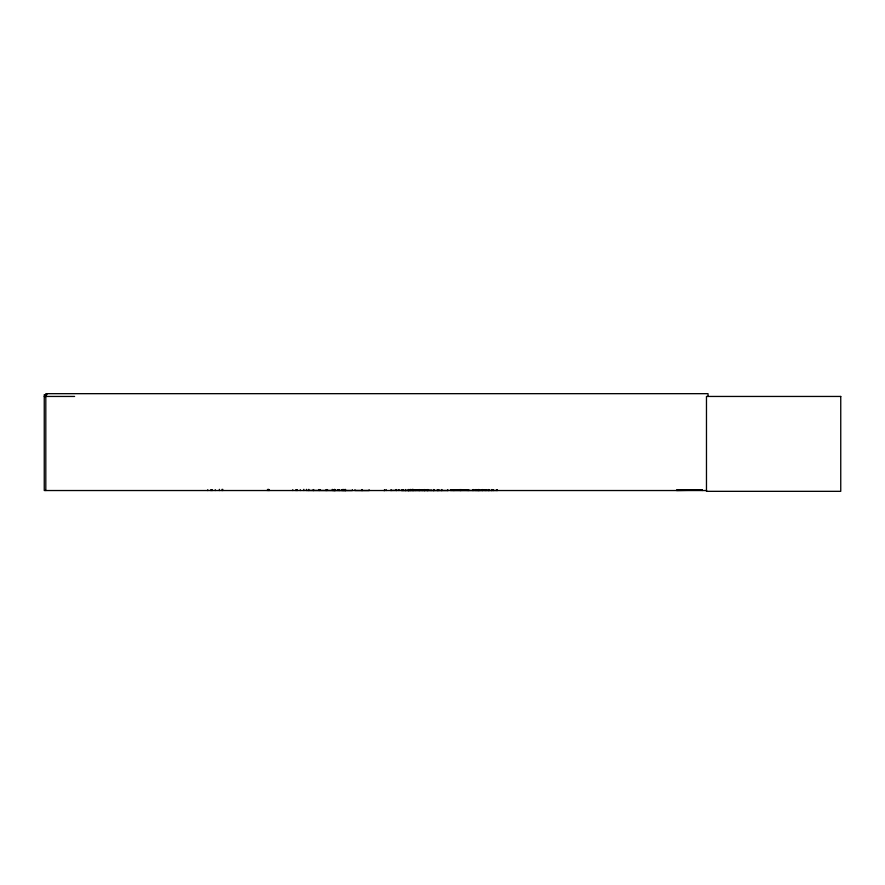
<?xml version="1.0" encoding="UTF-8"?>
<svg xmlns="http://www.w3.org/2000/svg" width="885" height="885" viewBox="0 0 885 885"><rect width="100%" height="100%" fill="white"/><g stroke="black" fill="none" stroke-linecap="round" stroke-linejoin="round"><path stroke-width="1.33" d="M338.07 490.5L338.081 489.748M341.787 490.5L341.787 489.748M352.396 489.748L352.307 490.533L306.122 490.434M415.552 490.5L415.552 489.748M453.33 490.5L453.397 489.748M454.127 490.5L454.193 489.748M467.568 490.5L467.568 489.748M468.364 490.5L468.364 489.748M468.818 490.5L468.818 489.748M676.571 490.511L702.358 490.113L676.649 490.113M702.281 490.511L702.281 489.781M478.962 490.412L478.896 489.549M306.42 490.412L306.487 489.35M318.744 490.412L318.755 489.549M332.284 490.412L332.251 489.35M398.77 490.434L398.847 489.814M419.07 490.334L418.959 489.549M473.176 490.434L473.221 489.748M267.038 490.456L267.624 489.814M383.802 490.533L384.4 490.434M466.373 490.434L466.483 489.748M478.674 490.434L478.641 489.549M427.09 490.434L427.001 489.748M437.323 490.434L437.389 489.814M390.473 490.434L398.847 490.334M426.835 490.434L426.924 489.814M477.115 490.434L477.203 489.814M484.903 490.434L484.98 489.814M480.832 490.434L480.92 489.814L480.998 490.533M47.016 394.666L44.25 394.666L44.25 490.533L706.65 490.533M44.25 396.447L74.605 396.447M411.226 489.914L428.948 489.914M450.388 489.914L468.11 489.914M411.193 490.146L428.982 490.146M450.354 490.146L468.143 490.168M676.571 490.301L702.358 490.301M448.308 490.5L401.314 490.533L401.325 489.748M450.365 490.478L497.591 490.434M461.439 490.434L461.55 489.549M460.808 490.334L461.008 489.549M410.076 490.334L410.22 489.35M410.695 490.434L410.806 489.748M493.454 490.434L493.365 489.814M486.086 489.748L486.13 490.533L486.175 489.814M497.149 490.434L497.06 489.814M489.372 490.434L489.283 489.814L489.206 490.533M439.037 490.434L438.949 489.814L438.872 490.533M403.106 490.434L403.029 489.814M424.855 490.434L424.778 489.814M447.876 490.434L447.81 489.814L447.733 490.533M327.494 490.434L327.561 489.748M327.196 490.412L327.184 489.549M485.821 490.412L485.799 489.814L485.81 490.456M485.533 490.412L485.478 489.748M473.265 490.334L473.287 489.549M338.17 490.434L338.17 489.748M483.11 490.434L483.11 489.748M708.033 396.447L708.033 393.67L45.81 393.67L45.81 490.533M496.983 489.748L496.983 490.533M493.277 489.748L493.277 490.533M491.905 489.549L491.905 490.533M491.629 489.549L491.629 490.533M488.443 489.549L488.443 490.533M488.199 489.549L488.199 490.533M485.069 489.748L485.069 490.533M482.635 489.549L482.635 490.533M482.358 489.549L482.358 490.533M479.25 489.748L479.25 490.533M478.951 489.549L479.017 490.533M478.519 489.549L478.519 490.533M478.166 489.549L478.166 490.533M477.28 489.748L477.28 490.533M476.185 489.549L476.241 490.533M475.699 489.549L475.743 490.533M473.807 489.748L473.807 490.533L473.718 489.549M472.678 489.748L472.678 490.533M460.753 489.549L460.709 490.533M460.255 489.549L460.211 490.533M459.249 490.19L459.171 489.549M441.836 489.549L441.836 490.533M441.493 489.549L441.493 490.533M437.887 489.748L437.887 490.533M437.467 489.748L437.467 490.533M433.484 489.549L433.462 490.533M431.017 489.748L431.017 490.533M427.986 489.549L427.986 490.533M427.687 489.549L427.687 490.533M427.61 489.748L427.61 490.533M424.7 489.748L424.7 490.533M424.534 489.549L424.534 490.533M424.258 489.549L424.258 490.533M422.233 489.748L422.233 490.533M419.258 489.549L419.258 490.533M419.147 489.748L419.147 490.533M413.483 489.748L413.483 490.533M412.985 489.35L412.985 490.533M412.178 489.35L412.178 490.533M408.693 489.549L408.693 490.533M408.682 489.549L408.682 490.533M408.439 489.549L408.439 490.533M408.206 489.549L408.184 490.533M405.695 489.549L405.695 490.533M405.418 489.549L405.418 490.533M402.952 489.748L402.952 490.533M398.936 489.748L398.936 490.533M396.458 489.549L396.458 490.533M396.192 489.549L396.192 490.533M391.081 489.748L391.081 490.533M386.137 489.549L386.137 490.533M369.156 489.748L369.156 490.533L354.918 490.5L354.918 489.748M362.297 489.549L362.275 490.533M361.799 489.549L361.777 490.533M345.515 489.549L345.515 490.533M345.449 489.549L345.449 490.533M345.084 489.35L345.084 490.533M344.951 489.549L345.028 490.533M344.011 489.748L344.011 490.533M343.922 489.748L343.922 490.533M343.126 489.35L343.126 490.533M342.384 489.549L342.384 490.533M339.464 489.748L339.464 490.533M335.393 489.549L335.393 490.533M334.917 489.549L334.928 490.533M334.574 489.35L334.574 490.533M334.419 489.549L334.43 490.533M332.727 489.549L332.727 490.533M326.764 489.549L326.764 490.533M325.923 489.748L325.923 490.533M319.186 489.549L319.186 490.533M313.644 489.549L313.6 490.533M313.224 489.549L313.224 490.533M308.81 489.35L308.81 490.533M303.832 489.35L303.832 490.533M300.292 489.748L300.292 490.533M297.338 489.748L297.338 490.533M296.53 489.748L296.53 490.533M295.778 489.748L295.778 490.533M292.769 489.748L292.769 490.533M269.339 489.549L269.35 490.533M268.564 489.35L268.564 490.533M267.845 489.35L267.845 490.533L267.724 489.748M222.743 489.35L222.743 490.533M222.024 489.35L222.024 490.533M219.369 489.35L219.369 490.533M215.265 489.748L215.265 490.533M212.311 489.748L212.311 490.533M211.515 489.748L211.559 490.533M210.763 489.748L210.763 490.533M207.754 489.748L207.754 490.533M319.972 490.334L320.016 489.748L319.972 490.334M840.75 396.447L706.473 396.447L706.473 491.33L840.75 491.33L840.75 396.447M433.849 490.533L433.849 489.549L433.761 490.533M410.065 490.533L410.065 489.748L409.976 490.533M384.599 490.533L384.599 489.748L384.51 490.533M333.855 490.533L333.855 489.748L333.767 490.533"/></g></svg>
